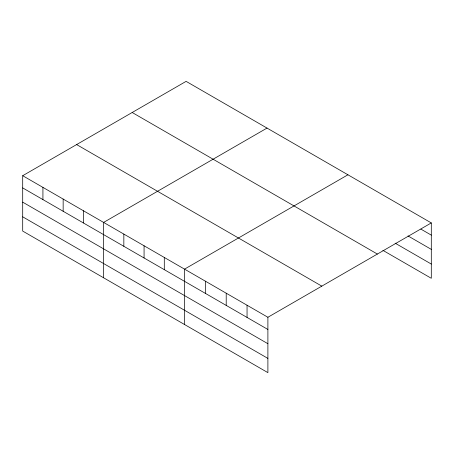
<?xml version="1.0" encoding="UTF-8"?>
<svg xmlns="http://www.w3.org/2000/svg" width="454" height="454" viewBox="0 0 454 454"><rect width="100%" height="100%" fill="white"/><g stroke="black" fill="none" stroke-linecap="round" stroke-linejoin="round"><path stroke-width="0.68" d="M267.894 343.712L267.894 317.267L22.7 175.704L22.7 231.075L267.894 372.638L267.894 343.712L22.7 202.155M382.875 250.336L431.3 278.296L431.3 222.925L186.106 81.362L22.7 175.704M267.02 128.079L103.614 222.42L103.614 277.791M347.934 174.796L184.528 269.137L184.528 324.508M267.894 317.267L431.3 222.925M420.881 229.111L431.3 235.127M408.004 235.927L431.3 249.371M395.133 243.168L431.3 264.052M132.182 112.496L377.376 254.058M76.624 144.571L321.818 286.133M22.7 187.911L267.894 329.468M22.7 216.83L267.894 358.393M247.05 305.236L247.05 317.437M226.211 293.199L226.211 305.406M205.367 281.168L205.367 293.369M164.297 257.458L164.297 269.659M144.071 245.779L144.071 257.98M123.84 234.099L123.84 246.301M83.383 210.741L83.383 222.942M63.157 199.062L63.157 211.263M42.926 187.383L42.926 199.584"/></g></svg>
